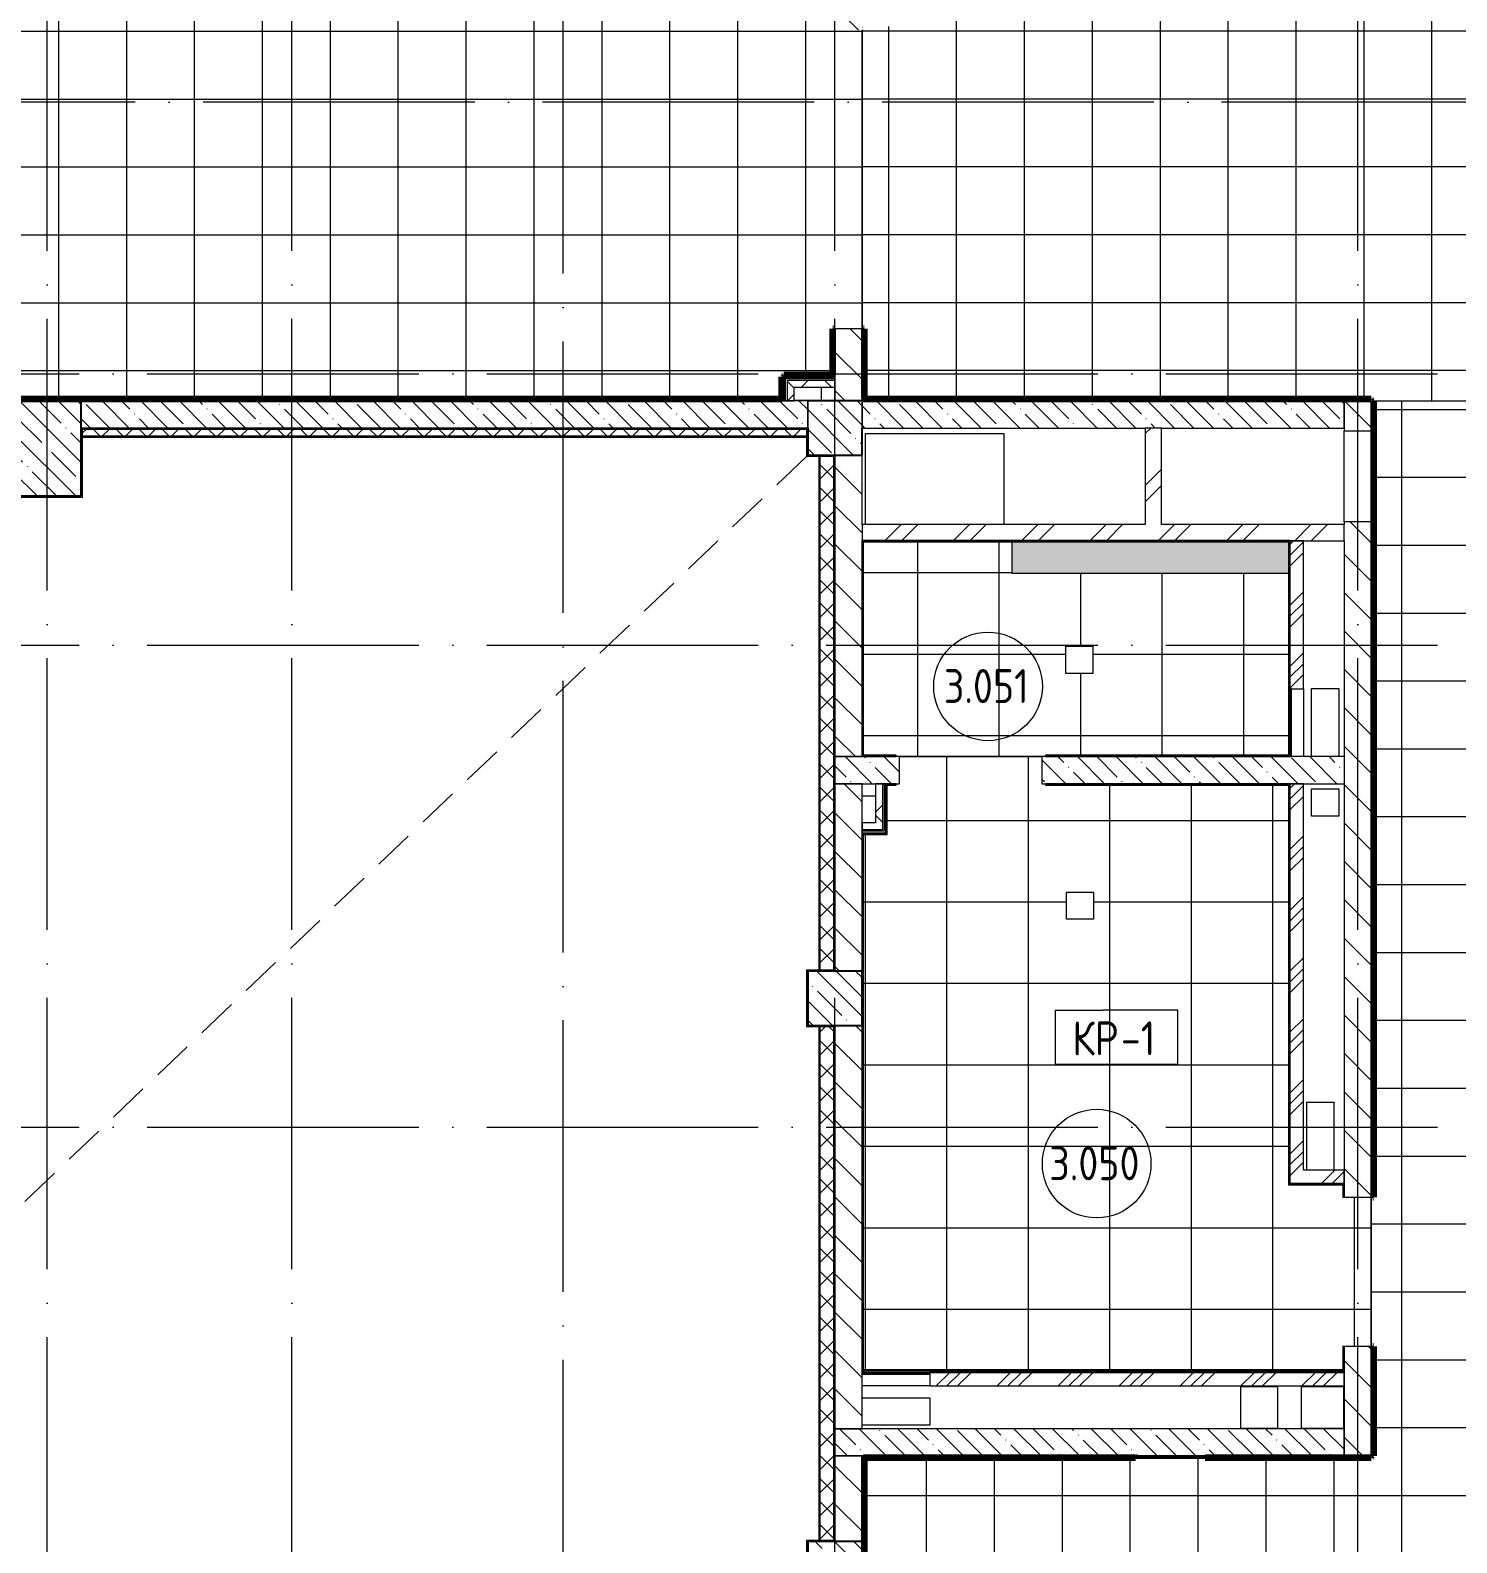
# Model space of a CAD drawing. Header units: millimetres. Extents: x 97 to 215964, y -4577 to 60645.
# Drawn here: x 189373 to 199877, y 36915 to 48055 of the extents above; entities that cross this region are included whole.
import ezdxf

# ---------------------------------------------------------------- set-up
doc = ezdxf.new("R2010")
doc.units = ezdxf.units.MM
doc.linetypes.add('ADSK_Линия сетки', pattern=[2500, 2000, -250, 0, -250])
doc.linetypes.add('ADSK_Снесено', pattern=[450, 300, -150])
for name, color, linetype, lineweight in [('A-AREA-____-IDEN', 2, 'Continuous', 20), ('A-DETL-DEMO-OTLN', 6, 'ADSK_Снесено', 9), ('A-FLOR-____-IDEN', 11, 'Continuous', 20), ('A-FLOR-____-OTLN', 192, 'Continuous', 9), ('A-FLOR-____-PATT', 8, 'Continuous', 9), ('A-GENM-____-MCUT', 13, 'Continuous', 9), ('A-GENM-____-OTLN', 13, 'Continuous', 9), ('A-WALL-____-MCUT', 113, 'Continuous', 9), ('A-WALL-____-PATT', 111, 'Continuous', 9), ('A-WALL-FNSH-MCUT', 113, 'Continuous', 9), ('I-WALL-____-OTLN', 2, 'Continuous', 9), ('S-COLS-____-MCUT', 52, 'Continuous', 9), ('S-COLS-____-OTLN', 52, 'Continuous', 9), ('S-GRID-____-OTLN', 1, 'Continuous', 9)]:
    doc.layers.add(name, color=color, linetype=linetype, lineweight=lineweight)
doc.styles.add('GOST Common', font='GOST_Common.ttf', dxfattribs={"width": 0.9, "height": 250})
pattern_1 = [(135, (0, 0), (-141.42136, -141.42136), [])]
pattern_2 = [(45, (0, 0), (-224.5064, 224.5064), []), (45, (79.38, 0), (0, 449.0128), []), (45, (-79.38, 0), (0, 449.0128), [])]
pattern_3 = [(45, (0, 0), (-251.4472, 251.4472), []), (45, (0, 381), (-251.4472, 251.4472), [])]
pattern_4 = [(135, (0, 0), (-142.5612, -142.5612), []), (135, (142.56, 0), (-142.5612, -142.5612), [252.016, -50.403, 3.353, -47.05])]
pattern_5 = [(45, (0, 0), (-141.42136, 141.42136), []), (135, (0, 0), (-141.42136, -141.42136), [])]
pattern_6 = [(135, (58797.89, 0), (-84.85281, -84.85281), []), (225, (58797.89, 0), (84.85281, -84.85281), [])]

# ---------------------------------------------------------------- blocks, each defined once
blk = doc.blocks.new('BSC_Колонна _Прямоугольная - 500x700-V102-О_АИ_ПП_8_400_Целиком')
at = {"layer": 'S-COLS-____-OTLN', "lineweight": 5}
h = blk.add_hatch(dxfattribs=at)
h.set_pattern_fill('FP_113', color=256, style=0, pattern_type=2)
h.set_pattern_definition([(135, (-130699.98, -44975), (-142.56192, -142.56192), []), (135, (-130557.42, -44975), (-142.56192, -142.56192), [252.016, -50.403, 3.353, -47.05])])
h.paths.add_polyline_path([(-250, -350), (250, -350), (250, 350), (-250, 350), (-250, 93)])
at = {"layer": 'S-COLS-____-MCUT', "color": 130, "lineweight": 25}
for p, q in [((250, 350), (-250, 350)), ((-250, 350), (-250, -350)), ((250, -350), (250, 350)), ((-250, -350), (250, -350))]:
    blk.add_line(p, q, dxfattribs=at)
blk = doc.blocks.new('BSC_Колонна _Прямоугольная - 400x400-V104-О_АИ_ПП_8_400_Целиком')
at = {"layer": 'S-COLS-____-OTLN', "lineweight": 5}
h = blk.add_hatch(dxfattribs=at)
h.set_pattern_fill('FP_115', color=256, style=0, pattern_type=2)
h.set_pattern_definition([(135, (-136499.98, -40925), (-142.56192, -142.56192), []), (135, (-136357.42, -40925), (-142.56192, -142.56192), [252.016, -50.403, 3.353, -47.05])])
h.paths.add_polyline_path([(-200, -200), (200, -200), (200, 200), (-200, 200)])
at = {"layer": 'S-COLS-____-MCUT', "color": 130, "lineweight": 25}
for p, q in [((200, 200), (-200, 200)), ((-200, 200), (-200, -200)), ((200, -200), (200, 200)), ((-200, -200), (200, -200))]:
    blk.add_line(p, q, dxfattribs=at)
blk = doc.blocks.new('BSC_Колонна _Прямоугольная - 400x400-V105-О_АИ_ПП_8_400_Целиком')
at = {"layer": 'S-COLS-____-OTLN', "lineweight": 5}
h = blk.add_hatch(dxfattribs=at)
h.set_pattern_fill('FP_116', color=256, style=0, pattern_type=2)
h.set_pattern_definition([(135, (-136499.98, -36725), (-142.5612, -142.5612), []), (135, (-136357.42, -36725), (-142.5612, -142.5612), [252.016, -50.403, 3.353, -47.05])])
h.paths.add_polyline_path([(-200, -200), (200, -200), (200, 200), (-200, 200)])
at = {"layer": 'S-COLS-____-MCUT', "color": 130, "lineweight": 25}
for p, q in [((200, 200), (-200, 200)), ((-200, 200), (-200, -200)), ((200, -200), (200, 200)), ((-200, -200), (200, -200))]:
    blk.add_line(p, q, dxfattribs=at)
blk = doc.blocks.new('ASML_АР_Отделка Люка - ВО Отделка люков_Грунтовка 0_Шпатлевка 0_Окраска 0_0-42722003-О_АИ_ПП_8_400_Целиком')
at = {"layer": 'A-GENM-____-MCUT', "color": 130, "lineweight": 25}
for p, q in [((250, 3), (-250, 3)), ((-250, 3), (-250, 0)), ((250, 0), (250, 3)), ((-250, 0), (250, 0))]:
    blk.add_line(p, q, dxfattribs=at)
blk = doc.blocks.new('0083_СОШ675_АР_R22_rvt-1-О_АИ_ПП_8_400_Целиком')
at = {"layer": 'A-FLOR-____-PATT', "lineweight": 5}
blk.add_hatch(color=221, dxfattribs=at).paths.add_polyline_path([(139840, 44055), (139840, 44288), (137805, 44288), (137805, 44055), (139607, 44055)])
at = {"layer": 'A-WALL-____-PATT', "lineweight": 5}
h = blk.add_hatch(dxfattribs=at)
h.set_pattern_fill('FP_10', color=10, style=0, pattern_type=2)
h.set_pattern_definition(pattern_1)
h.paths.add_polyline_path([(136574, 45325), (136700, 45325), (136700, 45855), (136500, 45855), (136500, 45325)])
h.paths.add_polyline_path([(136500, 48055), (136700, 48055), (136700, 49895), (136500, 49895), (136500, 48976)])
h = blk.add_hatch(dxfattribs=at)
h.set_pattern_fill('FP_17', color=252, style=0, pattern_type=2)
h.set_pattern_definition(pattern_5)
h.paths.add_polyline_path([(136200, 45325), (136200, 45477), (136150, 45477), (136150, 45325)])
h = blk.add_hatch(dxfattribs=at)
h.set_pattern_fill('FP_17', color=252, style=0, pattern_type=2)
h.set_pattern_definition(pattern_5)
h.paths.add_polyline_path([(136500, 45427), (136500, 45477), (136200, 45477), (136200, 45427), (136259, 45427)])
h = blk.add_hatch(dxfattribs=at)
h.set_pattern_fill('FP_8', color=10, style=0, pattern_type=2)
h.set_pattern_definition(pattern_4)
h.paths.add_polyline_path([(140250, 45125), (140250, 45325), (136700, 45325), (136700, 45125), (138905, 45125)])
h.paths.add_polyline_path([(136300, 45125), (136300, 45325), (130950, 45325), (130950, 45125), (136259, 45125)])
h.paths.add_polyline_path([(130450, 45125), (130450, 45325), (124960, 45325), (124960, 45125), (130285, 45125)])
h = blk.add_hatch(dxfattribs=at)
h.set_pattern_fill('FP_10', color=10, style=0, pattern_type=2)
h.set_pattern_definition(pattern_1)
h.paths.add_polyline_path([(140250, 37555), (140450, 37555), (140450, 38360), (140250, 38360)])
h.paths.add_polyline_path([(140347, 39460), (140450, 39460), (140450, 44435), (140250, 44435), (140250, 39460)])
h.paths.add_polyline_path([(140347, 45105), (140450, 45105), (140450, 45325), (140250, 45325), (140250, 45105)])
h = blk.add_hatch(dxfattribs=at)
h.set_pattern_fill('FP_7', color=10, style=0, pattern_type=2)
h.set_pattern_definition(pattern_3)
h.paths.add_polyline_path([(138905, 44415), (138905, 45125), (138785, 45125), (138785, 44415)])
h = blk.add_hatch(dxfattribs=at)
h.set_pattern_fill('FP_10', color=10, style=0, pattern_type=2)
h.set_pattern_definition(pattern_1)
h.paths.add_polyline_path([(136500, 42705), (136700, 42705), (136700, 44925), (136500, 44925), (136500, 43114)])
h = blk.add_hatch(dxfattribs=at)
h.set_pattern_fill('FP_7', color=10, style=0, pattern_type=2)
h.set_pattern_definition(pattern_3)
h.paths.add_polyline_path([(140250, 44295), (140250, 44415), (136700, 44415), (136700, 44295), (139089, 44295)])
h = blk.add_hatch(dxfattribs=at)
h.set_pattern_fill('FP_11', color=10, style=0, pattern_type=2)
h.set_pattern_definition(pattern_2)
h.paths.add_polyline_path([(139860, 43205), (139950, 43205), (139950, 44295), (139850, 44295), (139850, 43205), (139857, 43205)])
h = blk.add_hatch(dxfattribs=at)
h.set_pattern_fill('FP_8', color=10, style=0, pattern_type=2)
h.set_pattern_definition(pattern_4)
h.paths.add_polyline_path([(140252, 42505), (140252, 42705), (138025, 42705), (138025, 42505), (139860, 42505)])
h.paths.add_polyline_path([(136888, 42505), (136975, 42505), (136975, 42705), (136500, 42705), (136500, 42505), (136574, 42505)])
h = blk.add_hatch(dxfattribs=at)
h.set_pattern_fill('FP_10', color=10, style=0, pattern_type=2)
h.set_pattern_definition(pattern_1)
h.paths.add_polyline_path([(136700, 37755), (136700, 40725), (136500, 40725), (136500, 37755)])
h.paths.add_polyline_path([(136700, 41125), (136700, 42505), (136500, 42505), (136500, 41125), (136700, 41125)])
h = blk.add_hatch(dxfattribs=at)
h.set_pattern_fill('FP_17', color=252, style=0, pattern_type=2)
h.set_pattern_definition(pattern_5)
h.paths.add_polyline_path([(136850, 42167), (136850, 42505), (136800, 42505), (136800, 42167)])
h = blk.add_hatch(dxfattribs=at)
h.set_pattern_fill('FP_11', color=10, style=0, pattern_type=2)
h.set_pattern_definition(pattern_2)
h.paths.add_polyline_path([(139950, 39660), (139950, 42505), (139850, 42505), (139850, 39660)])
h = blk.add_hatch(dxfattribs=at)
h.set_pattern_fill('FP_11', color=10, style=0, pattern_type=2)
h.set_pattern_definition(pattern_2)
h.paths.add_polyline_path([(140250, 39560), (140250, 39660), (139850, 39660), (139850, 39565), (139855, 39565), (139855, 39560)])
h = blk.add_hatch(dxfattribs=at)
h.set_pattern_fill('FP_11', color=10, style=0, pattern_type=2)
h.set_pattern_definition(pattern_2)
h.paths.add_polyline_path([(137200, 38070), (140250, 38070), (140250, 38170), (137200, 38170), (137200, 38160)])
h = blk.add_hatch(dxfattribs=at)
h.set_pattern_fill('FP_8', color=10, style=0, pattern_type=2)
h.set_pattern_definition(pattern_4)
h.paths.add_polyline_path([(140250, 37555), (140250, 37755), (136500, 37755), (136500, 37555), (137831, 37555)])
h = blk.add_hatch(dxfattribs=at)
h.set_pattern_fill('FP_10', color=10, style=0, pattern_type=2)
h.set_pattern_definition(pattern_1)
h.paths.add_polyline_path([(136700, 33525), (136700, 33525), (136700, 36525), (136500, 36525), (136500, 33525)])
h.paths.add_polyline_path([(136700, 36925), (136700, 36925), (136700, 37555), (136500, 37555), (136500, 36925)])
at = {"layer": 'S-COLS-____-OTLN', "lineweight": 5}
h = blk.add_hatch(dxfattribs=at)
h.set_pattern_fill('FP_8', color=256, style=0, pattern_type=2)
h.set_pattern_definition(pattern_4)
h.paths.add_polyline_path([(136300, 44925), (136700, 44925), (136700, 45325), (136300, 45325), (136300, 45068)])
at = {"layer": 'A-FLOR-____-OTLN', "color": 90}
for p, q in [((136400, 45427), (136400, 45327)), ((136400, 45327), (136200, 45327)), ((136725, 44415), (136725, 45085)), ((136725, 45085), (137745, 45085)), ((137745, 45085), (137745, 44415)), ((137805, 44055), (137805, 44288)), ((139840, 44055), (137805, 44055)), ((140010, 42707), (140010, 43207)), ((140010, 43207), (140210, 43207)), ((140210, 43207), (140210, 42707)), ((140210, 42707), (140010, 42707)), ((140010, 42267), (140010, 42467)), ((140010, 42467), (140210, 42467)), ((140210, 42467), (140210, 42267)), ((136700, 42417), (136800, 42417)), ((140210, 42267), (140010, 42267)), ((139975, 39660), (139975, 40160)), ((139975, 40160), (140175, 40160)), ((140175, 40160), (140175, 39660)), ((139490, 38067), (139760, 38067)), ((139490, 37757), (139490, 38067)), ((139760, 38067), (139760, 37757)), ((139935, 37757), (139935, 38067)), ((139935, 38067), (140245, 38067)), ((140245, 38067), (140245, 37757)), ((136700, 37982), (137200, 37982)), ((137200, 37982), (137200, 37782)), ((137200, 37782), (136700, 37782)), ((139760, 37757), (139490, 37757)), ((140245, 37757), (139935, 37757))]:
    blk.add_line(p, q, dxfattribs=at)
at = {"layer": 'A-WALL-____-MCUT', "color": 50, "lineweight": 13}
for p, q in [((136500, 45855), (136500, 45325)), ((136700, 45855), (136500, 45855)), ((136700, 45325), (136700, 45855)), ((136150, 45325), (136150, 45477)), ((136150, 45477), (136200, 45477)), ((136200, 45477), (136500, 45477)), ((136500, 45427), (136500, 45477)), ((136200, 45325), (136200, 45427)), ((136200, 45427), (136500, 45427)), ((136300, 45325), (130950, 45325)), ((136150, 45325), (136200, 45325)), ((136500, 45325), (136700, 45325)), ((140250, 45325), (136700, 45325)), ((140250, 45325), (140250, 45105)), ((140450, 45325), (140250, 45325)), ((140250, 45125), (140250, 45325)), ((140450, 45105), (140450, 45325)), ((130950, 45125), (136300, 45125)), ((136700, 45125), (138785, 45125)), ((138785, 45125), (138785, 44415)), ((138905, 45125), (140250, 45125)), ((138905, 44415), (138905, 45125)), ((140250, 45105), (140450, 45105)), ((136500, 44925), (136500, 42705)), ((136700, 44925), (136500, 44925)), ((136700, 44415), (136700, 44925)), ((138785, 44415), (136700, 44415)), ((140250, 44415), (138905, 44415)), ((140250, 44435), (140250, 44415)), ((140450, 44435), (140250, 44435)), ((140450, 39460), (140450, 44435)), ((136700, 42705), (136700, 44295)), ((136700, 44295), (140250, 44295)), ((139950, 44295), (139850, 44295)), ((139850, 44295), (139850, 43205)), ((139950, 43205), (139950, 44295)), ((140250, 44295), (140250, 39460)), ((139850, 43205), (139857, 43205)), ((139860, 43205), (139950, 43205)), ((136500, 42705), (136700, 42705)), ((136975, 42705), (136500, 42705)), ((136500, 42705), (136500, 42505)), ((136975, 42505), (136975, 42705)), ((139857, 42705), (138025, 42705)), ((138025, 42705), (138025, 42505)), ((140252, 42705), (139860, 42705)), ((140252, 42505), (140252, 42705)), ((136500, 42505), (136500, 41125)), ((136700, 42505), (136500, 42505)), ((136500, 42505), (136975, 42505)), ((136700, 41125), (136700, 42505)), ((136850, 42505), (136800, 42505)), ((136800, 42505), (136800, 42217)), ((136850, 42505), (136850, 42167)), ((138025, 42505), (140252, 42505)), ((139950, 42505), (139850, 42505)), ((139850, 42505), (139850, 39660)), ((139950, 39660), (139950, 42505)), ((136800, 42217), (136700, 42217)), ((136700, 42217), (136700, 42167)), ((136800, 42167), (136700, 42167)), ((136850, 42167), (136800, 42167)), ((136500, 40725), (136500, 37755)), ((136700, 38163), (136700, 40725)), ((139850, 39660), (139850, 39565)), ((140250, 39660), (139950, 39660)), ((140250, 39560), (140250, 39660)), ((139855, 39560), (140250, 39560)), ((140250, 39460), (140450, 39460)), ((140250, 38360), (140250, 37555)), ((140450, 38360), (140250, 38360)), ((140450, 37555), (140450, 38360)), ((136700, 37755), (136700, 38160)), ((140250, 38170), (137200, 38170)), ((137200, 38170), (137200, 38163)), ((137200, 38160), (137200, 38070)), ((140250, 38070), (140250, 38170)), ((137200, 38070), (140250, 38070)), ((136500, 37755), (136700, 37755)), ((140250, 37755), (136500, 37755)), ((136500, 37755), (136500, 37555)), ((140250, 37555), (140250, 37755)), ((136500, 37555), (136500, 36925)), ((136700, 37555), (136500, 37555)), ((136500, 37555), (140250, 37555)), ((136700, 36925), (136700, 37555)), ((140250, 37555), (140450, 37555))]:
    blk.add_line(p, q, dxfattribs=at)
at = {"layer": 'A-WALL-____-MCUT', "color": 10, "lineweight": 5}
for p, q in [((136137, 45325), (136137, 45490)), ((136137, 45490), (136150, 45490)), ((136150, 45490), (136200, 45490)), ((136200, 45490), (136500, 45490)), ((136300, 45125), (136300, 45325)), ((136700, 45325), (136700, 45125)), ((138905, 45125), (138785, 45125)), ((136700, 44415), (136700, 44295)), ((140250, 44295), (140250, 44415)), ((136862, 42505), (136862, 42155)), ((136800, 42155), (136700, 42155)), ((136850, 42155), (136800, 42155)), ((136862, 42155), (136850, 42155))]:
    blk.add_line(p, q, dxfattribs=at)
at = {"layer": 'A-WALL-FNSH-MCUT', "color": 90}
for p, q in [((136125, 45502), (136125, 45325)), ((136137, 45502), (136125, 45502)), ((136150, 45502), (136137, 45502)), ((136200, 45502), (136150, 45502)), ((136500, 45502), (136200, 45502)), ((136500, 45490), (136500, 45502)), ((136500, 45477), (136500, 45490)), ((136125, 45325), (136137, 45325)), ((136137, 45325), (136150, 45325)), ((136862, 42505), (136850, 42505)), ((136875, 42505), (136862, 42505)), ((136875, 42148), (136875, 42505)), ((136700, 42167), (136700, 42155)), ((136700, 42155), (136700, 42142)), ((136700, 42142), (136800, 42142)), ((136800, 42142), (136850, 42142)), ((136850, 42142), (136862, 42142)), ((136862, 42142), (136870, 42142))]:
    blk.add_line(p, q, dxfattribs=at)
at = {"layer": 'I-WALL-____-OTLN', "color": 90}
for p, q in [((140250, 44435), (140250, 45105)), ((140450, 45105), (140450, 44435)), ((139950, 43205), (139950, 42705)), ((137200, 38070), (136700, 38070))]:
    blk.add_line(p, q, dxfattribs=at)
at = {"layer": 'S-COLS-____-MCUT', "color": 130, "lineweight": 25}
for p, q in [((136700, 45325), (136300, 45325)), ((136300, 45125), (136300, 44925)), ((136700, 44925), (136700, 45125)), ((136300, 44925), (136700, 44925))]:
    blk.add_line(p, q, dxfattribs=at)
at = {"layer": 'S-COLS-____-OTLN', "color": 90}
for p, q in [((136300, 45325), (136300, 45125)), ((136700, 45125), (136700, 45325))]:
    blk.add_line(p, q, dxfattribs=at)
at = {"layer": 'A-GENM-____-OTLN', "color": 90, "lineweight": 9, "rotation": 90}
blk.add_blockref('ASML_АР_Отделка Люка - ВО Отделка люков_Грунтовка 0_Шпатлевка 0_Окраска 0_0-42722003-О_АИ_ПП_8_400_Целиком', (139860, 42955), dxfattribs=at)
at = {"layer": 'A-GENM-____-OTLN', "color": 90, "lineweight": 9}
blk.add_blockref('ASML_АР_Отделка Люка - ВО Отделка люков_Грунтовка 0_Шпатлевка 0_Окраска 0_0-42722003-О_АИ_ПП_8_400_Целиком', (136950, 38160), dxfattribs=at)
at = {"layer": 'S-COLS-____-OTLN', "color": 90, "lineweight": 9}
for name, p in [('BSC_Колонна _Прямоугольная - 500x700-V102-О_АИ_ПП_8_400_Целиком', (130700, 44975)), ('BSC_Колонна _Прямоугольная - 400x400-V104-О_АИ_ПП_8_400_Целиком', (136500, 40925)), ('BSC_Колонна _Прямоугольная - 400x400-V105-О_АИ_ПП_8_400_Целиком', (136500, 36725))]:
    blk.add_blockref(name, p, dxfattribs=at)
blk = doc.blocks.new('BSC_Колонна _Прямоугольная - ПР-1_Профиль торцевой для плитки-3497357-О_АИ_ПП_8_400_Целиком')
at = {"layer": 'S-COLS-____-MCUT'}
for p, q in [((5, 5), (-5, 5)), ((-5, 5), (-5, -5)), ((5, -5), (5, 5)), ((-5, -5), (5, -5))]:
    blk.add_line(p, q, dxfattribs=at)
blk = doc.blocks.new('BSC_Колонна _Прямоугольная - ПР-1_Профиль торцевой для плитки-V147-О_АИ_ПП_8_400_Целиком')
at = {"layer": 'S-COLS-____-MCUT'}
for p, q in [((5, 5), (-5, 5)), ((-5, 5), (-5, 0)), ((5, -5), (5, 5)), ((0, -5), (5, -5))]:
    blk.add_line(p, q, dxfattribs=at)
blk = doc.blocks.new('BSC_Колонна _Прямоугольная - ПР-1_Профиль торцевой для плитки-V151-О_АИ_ПП_8_400_Целиком')
at = {"layer": 'S-COLS-____-MCUT'}
for p, q in [((5, 5), (-5, 5)), ((-5, 5), (-5, -5)), ((5, 0), (5, 5)), ((-5, -5), (0, -5))]:
    blk.add_line(p, q, dxfattribs=at)
blk = doc.blocks.new('ADSK_Марка_Перекрытие - Типоразмер_ADSK_Марка-158127-О_АИ_ПП_8_400_Целиком')
at = {"layer": 'A-FLOR-____-IDEN'}
for p, q in [((-4.5, 4), (-1, 4)), ((-4.5, 0), (-4.5, 4)), ((4.5, 4), (-1, 4)), ((4.5, 0), (4.5, 4)), ((4.5, 0), (-4.5, 0)), ((-4.5, 0), (4, 0))]:
    blk.add_line(p, q, dxfattribs=at)
blk = doc.blocks.new('ADSK_Марка_Помещение_ОдноЗначение - Номер-159740-О_АИ_ПП_8_400_Целиком')
at = {"layer": 'A-AREA-____-IDEN'}
blk.add_circle((0, 0), 4, dxfattribs=at)

msp = doc.modelspace()

# ---------------------------------------------------------------- hatches: boundary and pattern name
at = {"layer": 'A-FLOR-____-PATT'}
h = msp.add_hatch(dxfattribs=at)
h.set_pattern_fill('FP_202', color=256, style=0, pattern_type=2)
h.set_pattern_definition([(0, (199694, 52050), (0, 500), []), (90, (199694, 52050), (-500, 3e-14), [])])
h.paths.add_polyline_path([(203847.865903, 45324.968424), (203847.887824, 45325.081954), (203847.865903, 46824.999), (203832.865903, 46824.999), (203832.865903, 49925.060253), (203847.865903, 49925.060253), (203847.865903, 52425.060253), (203832.865903, 52425.060253), (203832.865903, 58560.000586), (203460.330306, 58560.000586), (203460.330306, 58565.000586), (203450.330306, 58565.000586), (203450.330306, 58575.000586), (203445.330306, 58575.918638), (203445.330306, 58760.000586), (199667.659852, 58760.000586), (199667.659852, 58575.000586), (199662.659852, 58575.000586), (199662.432467, 58565.000586), (199652.659852, 58565.000586), (199651.935994, 58560.000586), (199262.887824, 58560.000586), (199262.887824, 51885.000586), (199046.843981, 51885.000586), (199047.887824, 50245.000586), (199262.887824, 50245.000586), (199262.887824, 48485.500586), (199257.887824, 48484.769667), (199257.887238, 48475.501172), (199247.887824, 48475.501172), (199247.887824, 48470.501172), (197777.887824, 48470.501172), (197777.887824, 48485.500586), (197107.887824, 48485.500586), (197107.887824, 48470.501172), (196597.887824, 48470.501172), (196597.887824, 48485.500586), (195927.887824, 48485.500586), (195927.887824, 48470.501172), (195707.865903, 48470.501172), (195707.865903, 48092.5), (195702.865903, 48092.5), (195702.865903, 48082.5), (195692.865903, 48082.5), (195691.787201, 48077.5), (195512.887824, 48077.5), (195512.887824, 48054.999414), (195497.865903, 48054.939128), (195497.887824, 45854.999414), (195512.887824, 45854.999414), (195512.887824, 45344.96901), (195497.887824, 45344.96901), (195498.922724, 45339.96901), (199247.887824, 45339.96901), (199247.887824, 45334.96901), (199257.887824, 45334.96901), (199257.887824, 45324.96901), (203832.865903, 45324.96901), (203832.865903, 45574.999), (203847.865903, 45574.999), (203847.865903, 45325.097016)])
h.paths.add_polyline_path([(195497.887824, 48087.5), (195507.887824, 48087.5), (195507.887824, 48092.5), (195497.887824, 48092.5)])
h.paths.add_polyline_path([(195692.865903, 48475.501172), (195697.865903, 48475.501172), (195697.735362, 48485.500586), (195692.865903, 48485.500586)])
h.paths.add_polyline_path([(203847.865903, 53825), (203847.887824, 53825), (203847.865903, 58575), (203837.865903, 58575), (203837.865903, 58573.500586), (203847.865903, 58573.500586), (203847.865903, 54199.905224)])
h = msp.add_hatch(dxfattribs=at)
h.set_pattern_fill('FP_186', color=256, style=0, pattern_type=2)
h.set_pattern_definition([(0, (181582.87, 40547.53), (0, 500), []), (90, (181582.87, 40547.53), (-500, 3e-14), [])])
h.paths.add_polyline_path([(171897.88841, 35975), (171897.88841, 35990), (172597.865903, 35990), (172597.865903, 39759.999414), (172197.887824, 39759.999414), (172197.887824, 39764.999414), (172187.887824, 39764.999414), (172187.887824, 39774.999414), (172182.887824, 39774.999414), (172182.887824, 40175), (172187.887824, 40175), (172187.887824, 40185), (172197.887824, 40185), (172197.887824, 40190), (172597.865903, 40190), (172597.865903, 45309.999414), (172197.887824, 45309.999414), (172197.865903, 45314.999414), (172187.887824, 45314.999414), (172187.887824, 45324.999414), (172182.887824, 45325), (172182.887824, 45725), (172187.887824, 45725), (172187.887824, 45735), (172197.887824, 45735), (172197.887824, 45740), (172597.865903, 45740), (172597.865903, 49035.000586), (169597.933672, 49035.000586), (169597.933672, 49050.000586), (168497.933672, 49050.000586), (168497.933672, 49035.000586), (167912.887824, 49035.000586), (167912.887824, 39765), (167907.887824, 39765), (167907.879725, 39760), (167882.888672, 39760), (167882.888672, 39615), (167667.866751, 39614.982463), (167667.888672, 36915), (167882.888672, 36914.011716), (167882.888672, 36830), (169387.88841, 36830), (169387.88841, 36825), (169397.88841, 36825), (169397.88841, 36815), (169402.88841, 36814.900662), (169402.88841, 35990), (169797.88841, 35990), (169797.88841, 35975), (171474.043715, 35975)])
h.paths.add_polyline_path([(176397.887824, 35975), (176397.887824, 35990), (177182.887824, 35990), (177182.887824, 36424.940333), (177187.887824, 36424.940333), (177187.887824, 36434.940333), (177197.887824, 36434.940333), (177197.887824, 36439.940333), (177482.865903, 36439.940333), (177482.865903, 45324.968528), (177487.865903, 45325.867366), (177487.865903, 45334.968424), (177497.865903, 45334.968424), (177497.865903, 45339.968424), (194907.865903, 45340.359921), (194907.865903, 45502.5), (194912.865903, 45502.5), (194912.865903, 45512.5), (194922.865903, 45512.5), (194922.865903, 45517.5), (195282.887824, 45517.5), (195282.887824, 45854.999414), (195497.865903, 45854.999414), (195497.865903, 48054.999414), (195282.887824, 48054.999414), (195282.887824, 48602.500586), (195277.887824, 48602.500586), (195277.887824, 49030.000586), (194827.887824, 49030.000586), (194827.887824, 49035.000586), (194797.865903, 49035.000586), (194797.865903, 49050.000586), (193747.865903, 49050.000586), (193747.865903, 49035.000586), (192992.888824, 49035.000586), (192992.888824, 49050.000586), (191892.888824, 49050.000586), (191892.888824, 49035.000586), (191297.888824, 49035.000586), (191297.888824, 49040.000586), (191287.888824, 49040.000586), (191287.888824, 49050.000586), (191282.888824, 49050.000586), (191282.888824, 52435.002606), (190157.887824, 52435.002606), (190157.887824, 52450.002606), (189057.887824, 52450.002606), (189057.887824, 52435.002606), (188182.867075, 52435.002606), (188182.867075, 49050.000586), (188177.867075, 49050.000586), (188177.867075, 49040.000586), (188167.867075, 49040.000586), (188167.800648, 49035.000586), (185297.88761, 49035.000586), (185297.88761, 49050.000586), (184197.88761, 49050.000586), (184197.88761, 49035.000586), (172647.843981, 49035.000586), (172647.865903, 45740), (173047.865903, 45740), (173047.865903, 45735), (173057.865903, 45735), (173057.865903, 45725), (173062.865903, 45725), (173062.865903, 45324.999414), (173057.865903, 45324.999414), (173057.865903, 45314.999414), (173047.865903, 45314.999414), (173047.843981, 45309.999414), (172647.843981, 45309.999414), (172647.865903, 40190), (173047.865903, 40190), (173047.865903, 40185), (173057.865903, 40185), (173057.865903, 40175), (173062.865903, 40175), (173062.865903, 39774.999414), (173057.865903, 39774.999414), (173057.865903, 39764.999414), (173047.865903, 39764.999414), (173047.865903, 39759.999414), (172647.843981, 39759.999414), (172647.865903, 35990), (175297.887824, 35990), (175297.887824, 35975)])
h = msp.add_hatch(dxfattribs=at)
h.set_pattern_fill('FP_206', color=256, style=0, pattern_type=2)
h.set_pattern_definition([(270, (201472.87, 27262.5), (500, 3e-14), []), (0, (201472.87, 27262.5), (0, 500), [])])
h.paths.add_polyline_path([(203832.865903, 12800.000586), (203832.865903, 18345), (203847.865903, 18345), (203847.865903, 20845), (203832.865903, 20845), (203832.865903, 27299.999414), (203847.865903, 27299.999414), (203847.700658, 29799.999414), (203832.865903, 29799.999414), (203832.865903, 36649.999414), (203847.865903, 36649.999414), (203847.865903, 39149.999414), (203832.865903, 39149.999414), (203832.865903, 42694.998706), (203847.865903, 42694.998706), (203847.865903, 43944.998706), (203832.865903, 43944.998706), (203832.865903, 45324.968424), (199262.887824, 45324.968424), (199262.887824, 39459.99902), (199247.865903, 39459.99902), (199247.887824, 38359.99902), (199262.887824, 38359.99902), (199262.887824, 37555.15091), (199257.887824, 37555.15091), (199257.887824, 37545.151496), (199247.887824, 37545.151496), (199247.865903, 37540.151496), (198019.022324, 37540.151496), (198019.022324, 37535.151496), (197516.753324, 37535.151496), (197516.753324, 37540.151496), (195512.887824, 37540.151496), (195512.887824, 33539.968424), (199247.887824, 33539.968424), (199247.887824, 33534.968424), (199257.887824, 33534.968424), (199257.887824, 33524.968424), (199262.887824, 33524.967838), (199262.887824, 32015.000398), (199047.865903, 32015.000398), (199047.887824, 30515.000398), (199262.887824, 30513.97172), (199262.887824, 28124.296143), (199257.887824, 28124.296143), (199257.887824, 28114.296143), (199247.887824, 28114.296143), (199247.865903, 28109.296143), (195687.865903, 28109.296143), (195687.865903, 27787.500586), (195682.865903, 27787.500586), (195682.865903, 27777.500586), (195672.865903, 27777.500586), (195672.399768, 27772.500586), (195562.888824, 27772.500586), (195562.888824, 27787.5), (195497.866903, 27787.5), (195497.887824, 25674.999986), (195512.888824, 25674.999986), (195512.888824, 25640.000161), (199257.887824, 25640.000161), (199257.887824, 25625.000161), (199262.887824, 25624.986828), (199262.887824, 24992.999575), (199247.865903, 24992.999575), (199247.887824, 23892.999575), (199262.887824, 23892.999575), (199262.887824, 23215.119334), (199247.865903, 23215.119334), (199247.865903, 23154.166194), (199047.865903, 23154.166194), (199047.865903, 22229.166194), (199247.865903, 22229.166194), (199247.887824, 22115.119334), (199262.887824, 22115.119334), (199262.887824, 21113.999393), (199247.865903, 21113.999393), (199247.887824, 20013.999393), (199262.887824, 20013.999393), (199262.887824, 18423.996862), (199247.865903, 18423.996862), (199247.887824, 17323.996862), (199262.887824, 17323.996862), (199262.887824, 13477.20297), (199267.887824, 13477.20297), (199267.887824, 12974.93397), (199262.887824, 12974.93397), (199262.887824, 12800.000586), (201660.280486, 12800.000586)])
h.paths.add_polyline_path([(195497.865903, 36525), (195497.887824, 36525), (195497.865903, 36925)])
h = msp.add_hatch(dxfattribs=at)
h.set_pattern_fill('FP_157', color=256, style=0, pattern_type=2)
h.set_pattern_definition([(90, (197107.9, 43460), (-600, 4e-14), []), (180, (197107.9, 43460), (-7e-14, -600), [])])
h.paths.add_polyline_path([(196629.241024, 42704.999414), (196847.887824, 42705.000586), (196847.887824, 42715.001172), (198637.887824, 42715.001172), (198637.887824, 44055), (196602.860962, 44055), (196602.860962, 44288), (195507.887824, 44288), (195507.887824, 42715.001172), (195747.887824, 42715.001172), (195747.887824, 42705.001172), (196000.361091, 42704.999414)])
h.paths.add_polyline_path([(197197.865902, 43318.402399), (196997.865902, 43318.402399), (196997.865902, 43518.402399), (197197.865902, 43518.402399)])
h = msp.add_hatch(dxfattribs=at)
h.set_pattern_fill('FP_155', color=256, style=0, pattern_type=2)
h.set_pattern_definition([(0, (197322.9, 39835), (0, 600), []), (90, (197322.9, 39835), (-600, 4e-14), [])])
h.paths.add_polyline_path([(195543.211238, 38189.948827), (199037.887824, 38189.948827), (199037.887824, 38359.99902), (199247.887824, 38359.99902), (199247.887824, 39459.99902), (199037.887824, 39459.99902), (199037.887824, 39549.999606), (198637.887824, 39549.999606), (198637.887824, 42495.001172), (196847.887824, 42495.001172), (196847.887824, 42505.000586), (196822.887824, 42505.000586), (196822.887824, 42705.000586), (195772.887824, 42705.000586), (195772.887824, 42505.000586), (195747.887824, 42505.000586), (195747.887824, 42495.001172), (195682.865903, 42495.001172), (195682.865903, 42132.500586), (195507.887824, 42132.500586), (195507.887824, 38189.948827)])
h.paths.add_polyline_path([(197202.865903, 41507.5), (197002.865903, 41507.5), (197002.865903, 41707.5), (197202.865903, 41707.5)])
at = {"layer": 'A-WALL-____-PATT'}
h = msp.add_hatch(color=7, dxfattribs=at)
h.paths.add_polyline_path([(195287.887824, 45502.5), (195297.887824, 45502.5), (195297.887824, 45854.999414), (195287.887824, 45854.999414), (195287.887824, 45512.5)])
h.paths.add_polyline_path([(195292.887824, 48054.999414), (195297.887824, 48054.999414), (195297.887824, 49040.000586), (195287.887824, 49040.000586), (195287.887824, 48607.500586), (195292.887824, 48607.500586), (195292.380205, 48597.500586), (195287.887824, 48597.500586), (195287.887824, 48054.999414)])
h = msp.add_hatch(color=7, dxfattribs=at)
h.paths.add_polyline_path([(195497.887824, 45344.96901), (195507.887824, 45344.96901), (195507.887824, 45854.999414), (195497.887824, 45854.999414)])
h.paths.add_polyline_path([(195497.887824, 48054.999414), (195507.887824, 48054.999414), (195507.887824, 48087.5), (195497.887824, 48087.5)])
for points in [[(195287.887824, 45502.5), (195287.887824, 45512.5), (194912.865903, 45512.5), (194912.865903, 45502.5), (195057.045739, 45502.5)], [(194922.865903, 45324.968424), (194922.865903, 45502.5), (194912.865903, 45502.5), (194912.865903, 45324.968424)], [(194912.865903, 45324.968424), (194912.865903, 45334.968424), (177487.865903, 45334.968424), (177487.865903, 45324.968424), (194742.601226, 45324.968424)], [(199247.887824, 45324.96901), (199257.887824, 45324.96901), (199257.887824, 45334.96901), (195497.887824, 45334.96901), (195497.887824, 45324.96901), (199144.760755, 45324.96901)], [(189747.865903, 44625.000586), (189757.865903, 44625.000586), (189757.865903, 45124.96901), (189747.865903, 45124.96901), (189747.865903, 45068.302741)], [(195097.842981, 44925.032748), (195097.842981, 45124.96901), (195087.842981, 45124.96901), (195087.842981, 44925.032748)], [(189757.865903, 45056.96901), (195087.842981, 45056.96901), (195087.842981, 45064.96901), (189757.865903, 45064.96901)], [(195179.887824, 44915.032748), (195238.887824, 44915.032748), (195238.887824, 44925.032748), (195087.842981, 44925.032748), (195087.842981, 44915.032748)], [(189747.865903, 44615.000586), (189757.865903, 44615.000586), (189757.865903, 44625.000586), (189237.865903, 44625), (189237.865903, 44615.000586), (189247.865903, 44615.000586)], [(198637.887824, 44288), (198637.887824, 44298), (195497.887824, 44298), (195497.887824, 44288), (197887.000889, 44288)], [(195507.887824, 42705.001172), (195507.887824, 44288), (195497.887824, 44288), (195497.887824, 42705.001172)], [(198637.887824, 42715.001172), (198647.887824, 42715.001172), (198647.887824, 44298), (198637.887824, 44298), (198637.887824, 43114.241048)], [(195682.865903, 42142.500586), (195682.865903, 42505.001172), (195672.865903, 42505.001172), (195673.007746, 42147.500586), (195677.865903, 42147.500586), (195677.865903, 42142.500586)], [(198647.887824, 39549.999606), (198647.887824, 39554.999606), (198642.887824, 39554.999606), (198642.887824, 39564.999606), (198647.887824, 39564.999606), (198647.887824, 42505.001172), (198637.887824, 42505.001172), (198637.887824, 39549.999606), (198642.887824, 39549.999606)], [(195507.887824, 38169.948827), (195507.887824, 42142.500586), (195497.887824, 42142.500586), (195497.887824, 38169.948827)], [(195682.865903, 42132.500586), (195682.865903, 42142.500586), (195677.865903, 42142.500586), (195677.865903, 42137.500586), (195667.865903, 42137.500586), (195667.865903, 42142.500586), (195507.887824, 42142.500586), (195507.887824, 42132.500586)], [(195238.887824, 41125.000586), (195238.887824, 41135.000586), (195087.865903, 41135.000586), (195087.865903, 41125.000586), (195097.865903, 41125.000586)], [(195097.865903, 40725.000586), (195097.865903, 41125), (195087.865903, 41125), (195087.865903, 40725.000586)], [(195179.888824, 40715.000586), (195238.888824, 40715.000586), (195238.885835, 40725), (195087.865903, 40725), (195087.865903, 40715.000586), (195097.865903, 40715.000586)], [(198652.887824, 39549.999606), (199037.887824, 39549.999606), (199037.887824, 39559.999606), (198652.887824, 39559.999606), (198652.887824, 39554.999606), (198647.887824, 39554.999606), (198647.887824, 39549.999606)], [(195507.887824, 38169.948827), (199047.887824, 38169.948827), (199047.887824, 38179.948827), (195507.887824, 38179.948827)], [(199144.760755, 37545.151496), (199257.887824, 37545.151496), (199257.887824, 37555.151496), (195497.887824, 37555.151496), (195497.887824, 37545.151496), (197511.753324, 37545.151496), (197511.753324, 37550.151496), (197521.753324, 37550.151496), (197521.753324, 37545.151496), (198014.022324, 37545.151496), (198014.022324, 37550.151496), (198024.022324, 37550.151496), (198024.022324, 37545.151496)], [(195507.887824, 33534.968424), (195507.887824, 37545.151496), (195497.887824, 37545.151496), (195497.887824, 33534.968424)], [(195097.865903, 36925.000586), (195238.888824, 36925.000586), (195238.888824, 36935.000586), (195087.865903, 36935.000586), (195087.865903, 36925.000586)], [(195097.865903, 36525.000586), (195097.865903, 36925), (195087.865903, 36925), (195087.865903, 36525.000586)]]:
    msp.add_hatch(color=7, dxfattribs=at).paths.add_polyline_path(points)
h = msp.add_hatch(color=7, dxfattribs=at)
h.paths.add_polyline_path([(199257.887824, 37555.151496), (199257.887824, 38359.99902), (199247.887824, 38359.99902), (199247.887824, 37555.151496)])
h.paths.add_polyline_path([(199257.887824, 39459.99902), (199257.887824, 44434.968424), (199247.887824, 44434.968424), (199247.887824, 39459.99902)])
h.paths.add_polyline_path([(199257.887824, 45104.968424), (199257.887824, 45324.96901), (199247.887824, 45324.96901), (199247.887824, 45104.968424)])
h = msp.add_hatch(dxfattribs=at)
h.set_pattern_fill('FP_9', style=0, pattern_type=2)
h.set_pattern_definition(pattern_6)
h.paths.add_polyline_path([(195087.842981, 45064.96901), (195087.842981, 45114.96901), (189757.865903, 45114.96901), (189757.865903, 45064.96901), (194113.721293, 45064.96901)])
at = {"layer": 'A-WALL-____-PATT', "lineweight": 5}
for points in [[(195187.887824, 41135.000586), (195187.887824, 44915.032748), (195179.887824, 44915.032748), (195179.887824, 41135.000586)], [(195187.888824, 36935.000586), (195187.888824, 40715.000586), (195179.888824, 40715.000586), (195179.888824, 36935.000586)]]:
    msp.add_hatch(color=7, dxfattribs=at).paths.add_polyline_path(points)
at = {"layer": 'A-WALL-____-PATT'}
h = msp.add_hatch(dxfattribs=at)
h.set_pattern_fill('FP_9', style=0, pattern_type=2)
h.set_pattern_definition(pattern_6)
h.paths.add_polyline_path([(195238.887824, 41135.000586), (195287.887824, 41135.000586), (195287.887824, 44915.032748), (195187.887824, 44915.032748), (195187.887824, 41135.000586)])
h = msp.add_hatch(color=7, dxfattribs=at)
h.paths.add_polyline_path([(198647.887824, 42705.001172), (198647.887824, 42715.001172), (196847.887824, 42715.001172), (196847.887824, 42705.001172), (197887.000889, 42705.001172)])
h.paths.add_polyline_path([(195507.887824, 42705.001172), (195747.887824, 42705.001172), (195747.887824, 42715.001172), (195507.887824, 42715.001172)])
h = msp.add_hatch(color=7, dxfattribs=at)
h.paths.add_polyline_path([(197887.000889, 42495.001172), (198637.887824, 42495.001172), (198637.887824, 42505.001172), (196847.887824, 42505.001172), (196847.887824, 42495.001172)])
h.paths.add_polyline_path([(195685.916577, 42495.001172), (195747.887824, 42495.001172), (195747.887824, 42505.001172), (195682.865903, 42505.001172), (195682.865903, 42495.001172)])
h = msp.add_hatch(dxfattribs=at)
h.set_pattern_fill('FP_9', style=0, pattern_type=2)
h.set_pattern_definition(pattern_6)
h.paths.add_polyline_path([(195287.888824, 36935.000586), (195287.888824, 40715.000586), (195187.888824, 40715.000586), (195187.888824, 36935.000586), (195238.888824, 36935.000586)])
h = msp.add_hatch(color=7, dxfattribs=at)
h.paths.add_polyline_path([(199047.887824, 38179.948827), (199047.887824, 38359.99902), (199037.887824, 38359.99902), (199037.887824, 38179.948827)])
h.paths.add_polyline_path([(199047.887824, 39459.99902), (199047.887824, 39559.999606), (199037.887824, 39559.999606), (199037.887824, 39459.99902)])

# ---------------------------------------------------------------- linework, layer by layer
at = {"layer": 'A-DETL-DEMO-OTLN'}
msp.add_line((195087.842981, 44915.032748), (178935.887824, 29514.716493), dxfattribs=at)
at = {"layer": 'A-FLOR-____-OTLN'}
for p, q in [((195497.865903, 45854.999414), (195497.865903, 48054.999414)), ((195497.865903, 48054.999414), (195497.865903, 45854.999414)), ((199262.887824, 45324.968424), (203832.865903, 45324.968424)), ((196997.865902, 43318.402399), (196997.865902, 43518.402399)), ((196997.865902, 43518.402399), (197197.865902, 43518.402399)), ((197197.865902, 43518.402399), (197197.865902, 43318.402399)), ((197197.865902, 43318.402399), (196997.865902, 43318.402399)), ((196822.887824, 42705.000586), (195772.887824, 42705.000586)), ((195772.887824, 42704.999414), (196822.887824, 42704.999414)), ((197002.865903, 41707.5), (197202.865903, 41707.5)), ((197002.865903, 41507.5), (197002.865903, 41707.5)), ((197202.865903, 41707.5), (197202.865903, 41507.5)), ((197202.865903, 41507.5), (197002.865903, 41507.5)), ((199247.865903, 39459.99902), (199247.865903, 38359.99902)), ((199247.887824, 38359.99902), (199247.887824, 39459.99902))]:
    msp.add_line(p, q, dxfattribs=at)
at = {"layer": 'A-WALL-____-MCUT', "color": 7}
for p, q in [((195287.887824, 45854.999414), (195287.887824, 45512.5)), ((195297.887824, 45854.999414), (195287.887824, 45854.999414)), ((195297.887824, 45502.5), (195297.887824, 45854.999414)), ((195497.887824, 45854.999414), (195497.887824, 45344.96901)), ((195507.887824, 45854.999414), (195497.887824, 45854.999414)), ((195507.887824, 45344.96901), (195507.887824, 45854.999414)), ((195287.887824, 45512.5), (194912.865903, 45512.5)), ((194912.865903, 45512.5), (194912.865903, 45334.968424)), ((194922.865903, 45502.5), (195297.887824, 45502.5)), ((194922.865903, 45324.968424), (194922.865903, 45502.5)), ((195497.887824, 45344.96901), (195507.887824, 45344.96901)), ((194912.865903, 45334.968424), (177487.865903, 45334.968424)), ((189747.865903, 45324.968424), (194922.865903, 45324.968424)), ((199257.887824, 45334.96901), (195497.887824, 45334.96901)), ((195497.887824, 45334.96901), (195497.887824, 45324.96901)), ((195497.887824, 45324.96901), (199247.887824, 45324.96901)), ((199247.887824, 45324.96901), (199247.887824, 45104.968424)), ((199257.887824, 45104.968424), (199257.887824, 45334.96901)), ((195097.842981, 45124.96901), (189747.865903, 45124.96901)), ((189757.865903, 44615.000586), (189757.865903, 45124.96901)), ((195087.842981, 45124.96901), (195087.842981, 44915.032748)), ((195097.842981, 44925.032748), (195097.842981, 45124.96901)), ((199247.887824, 45104.968424), (199257.887824, 45104.968424)), ((195297.887824, 44915.032748), (195087.842981, 44915.032748)), ((195238.887824, 44925.032748), (195097.842981, 44925.032748)), ((195238.887824, 44915.032748), (195238.887824, 44925.032748)), ((195297.887824, 41135.000586), (195297.887824, 44915.032748)), ((189237.865903, 44615.000586), (189757.865903, 44615.000586)), ((199257.887824, 44434.968424), (199247.887824, 44434.968424)), ((199247.887824, 44434.968424), (199247.887824, 39459.99902)), ((199257.887824, 39459.99902), (199257.887824, 44434.968424)), ((195087.865903, 41135.000586), (195297.887824, 41135.000586)), ((195087.865903, 41135.000586), (195087.865903, 40715.000586)), ((195238.887824, 41125.000586), (195238.887824, 41135.000586)), ((195297.888824, 40715.000586), (195087.865903, 40715.000586)), ((195238.888824, 40715.000586), (195238.888824, 40725)), ((195297.888824, 36935.000586), (195297.888824, 40715.000586)), ((199247.887824, 39459.99902), (199257.887824, 39459.99902)), ((199257.887824, 38359.99902), (199247.887824, 38359.99902)), ((199247.887824, 38359.99902), (199247.887824, 37555.151496)), ((199257.887824, 37545.151496), (199257.887824, 38359.99902)), ((199247.887824, 37555.151496), (195497.887824, 37555.151496)), ((195497.887824, 37555.151496), (195497.887824, 36925)), ((197511.753324, 37545.151496), (195497.887824, 37545.151496)), ((195507.887824, 33534.968424), (195507.887824, 37545.151496)), ((198024.022324, 37545.151496), (199257.887824, 37545.151496)), ((195087.865903, 36935.000586), (195297.888824, 36935.000586)), ((195087.865903, 36935.000586), (195087.865903, 36515.000586)), ((195238.888824, 36925.000586), (195238.888824, 36935.000586))]:
    msp.add_line(p, q, dxfattribs=at)
at = {"layer": 'A-WALL-____-MCUT'}
for p, q in [((195087.842981, 45114.96901), (189757.865903, 45114.96901)), ((195087.842981, 45064.96901), (189757.865903, 45064.96901)), ((195187.887824, 44915.032748), (195187.887824, 41135.000586)), ((195287.887824, 44915.032748), (195287.887824, 41135.000586)), ((195187.888824, 40715.000586), (195187.888824, 36935.000586)), ((195287.888824, 40715.000586), (195287.888824, 36935.000586)), ((195507.887824, 38179.948827), (195507.887824, 38169.948827)), ((199037.887824, 38179.948827), (199047.887824, 38179.948827))]:
    msp.add_line(p, q, dxfattribs=at)
at = {"layer": 'A-WALL-FNSH-MCUT', "color": 7}
for p, q in [((189757.865903, 45056.96901), (195087.842981, 45056.96901)), ((195179.887824, 44915.032748), (195179.887824, 41135.000586)), ((198647.887824, 44298), (195497.887824, 44298)), ((195497.887824, 44298), (195497.887824, 42705.001172)), ((195507.887824, 44288), (198637.887824, 44288)), ((195507.887824, 42715.001172), (195507.887824, 44288)), ((198637.887824, 44288), (198637.887824, 42715.001172)), ((198647.887824, 42705.001172), (198647.887824, 44298)), ((195497.887824, 42705.001172), (195747.887824, 42705.001172)), ((195747.887824, 42715.001172), (195507.887824, 42715.001172)), ((195747.887824, 42705.001172), (195747.887824, 42715.001172)), ((198637.887824, 42715.001172), (196847.887824, 42715.001172)), ((196847.887824, 42715.001172), (196847.887824, 42705.001172)), ((196847.887824, 42705.001172), (198647.887824, 42705.001172)), ((195747.887824, 42505.001172), (195672.865903, 42505.001172)), ((195672.865903, 42505.001172), (195672.865903, 42147.500586)), ((195682.865903, 42495.001172), (195747.887824, 42495.001172)), ((195682.865903, 42132.500586), (195682.865903, 42495.001172)), ((195747.887824, 42495.001172), (195747.887824, 42505.001172)), ((198647.887824, 42505.001172), (196847.887824, 42505.001172)), ((196847.887824, 42505.001172), (196847.887824, 42495.001172)), ((196847.887824, 42495.001172), (198637.887824, 42495.001172)), ((198637.887824, 42495.001172), (198637.887824, 39549.999606)), ((198647.887824, 39564.999606), (198647.887824, 42505.001172)), ((195497.887824, 42142.500586), (195497.887824, 41125)), ((195667.865903, 42142.500586), (195497.887824, 42142.500586)), ((195507.887824, 38189.948827), (195507.887824, 42132.500586)), ((195507.887824, 42132.500586), (195682.865903, 42132.500586)), ((195179.888824, 40715.000586), (195179.888824, 36935.000586)), ((195497.887824, 40725), (195497.887824, 38169.948827)), ((198637.887824, 39549.999606), (199037.887824, 39549.999606)), ((199047.887824, 39559.999606), (198652.887824, 39559.999606)), ((199037.887824, 39549.999606), (199037.887824, 39459.99902)), ((199047.887824, 39459.99902), (199047.887824, 39559.999606)), ((199037.887824, 39459.99902), (199047.887824, 39459.99902)), ((199037.887824, 38359.99902), (199037.887824, 38189.948827)), ((199047.887824, 38359.99902), (199037.887824, 38359.99902)), ((199047.887824, 38169.948827), (199047.887824, 38359.99902)), ((195497.887824, 38169.948827), (199047.887824, 38169.948827))]:
    msp.add_line(p, q, dxfattribs=at)
at = {"layer": 'I-WALL-____-OTLN', "color": 5, "lineweight": 90}
for p, q in [((195282.887824, 45517.5), (195282.887824, 45854.999414)), ((195287.887824, 45854.999414), (195282.887824, 45854.999414)), ((195512.887824, 45854.999414), (195507.887824, 45854.999414)), ((195512.887824, 45854.999414), (195512.887824, 45344.96901)), ((194907.865903, 45339.968424), (194907.865903, 45502.5)), ((194912.865903, 45502.5), (194907.865903, 45502.5)), ((194922.865903, 45517.5), (195282.887824, 45517.5)), ((194922.865903, 45517.5), (194922.865903, 45512.5)), ((177497.865903, 45339.968424), (194907.865903, 45339.968424)), ((195497.887824, 45339.96901), (199247.887824, 45339.96901)), ((195512.887824, 45344.96901), (195507.887824, 45344.96901)), ((199247.887824, 45334.96901), (199247.887824, 45339.96901)), ((199262.887824, 45324.96901), (199257.887824, 45324.96901)), ((199262.887824, 45324.96901), (199262.887824, 39459.99902)), ((199257.887824, 39459.99902), (199262.887824, 39459.99902)), ((199262.887824, 38359.99902), (199257.887824, 38359.99902)), ((199262.887824, 38359.99902), (199262.887824, 37555.151496)), ((195512.887824, 37545.151496), (195512.887824, 33534.968424)), ((199247.887824, 37540.151496), (199247.887824, 37545.151496)), ((199257.887824, 37555.151496), (199262.887824, 37555.151496)), ((197511.753324, 37540.151496), (195507.887824, 37540.151496)), ((199247.887824, 37540.151496), (198024.022324, 37540.151496))]:
    msp.add_line(p, q, dxfattribs=at)
at = {"layer": 'I-WALL-____-OTLN'}
for p, q in [((199247.887824, 44434.968424), (199247.887824, 45104.968424)), ((199257.887824, 45104.968424), (199257.887824, 44434.968424)), ((195507.887824, 38189.948827), (199037.887824, 38189.948827)), ((195507.887824, 38189.948827), (195507.887824, 38179.948827)), ((199037.887824, 38179.948827), (195507.887824, 38179.948827)), ((199037.887824, 38179.948827), (199037.887824, 38189.948827)), ((197516.753324, 37545.151496), (198019.022324, 37545.151496)), ((197516.753324, 37545.151496), (197516.753324, 37535.151496)), ((198019.022324, 37545.151496), (198019.022324, 37535.151496)), ((198019.022324, 37535.151496), (197516.753324, 37535.151496))]:
    msp.add_line(p, q, dxfattribs=at)
at = {"layer": 'S-GRID-____-OTLN', "linetype": 'ADSK_Линия сетки'}
for p, q in [((189497.888824, -3572.657751), (189497.888824, 60644.999414)), ((191297.888824, -3572.657751), (191297.888824, 60644.999414)), ((193297.888954, -3738.839947), (193297.888954, 60644.999414)), ((195297.888824, -3572.657751), (195297.888824, 60644.999414)), ((199147.888824, -3572.657751), (199147.888824, 60644.999414)), ((215146.441901, 47525.060253), (158117.887824, 47525.060253)), ((55228.336609, 45525.000586), (215146.441901, 45525.000586)), ((55228.336609, 43525.000586), (215146.441901, 43525.000586)), ((55228.336609, 39975.000586), (215146.441901, 39975.000586))]:
    msp.add_line(p, q, dxfattribs=at)

# ---------------------------------------------------------------- block references
at = {"color": 250, "lineweight": 5}
msp.add_blockref('0083_СОШ675_АР_R22_rvt-1-О_АИ_ПП_8_400_Целиком', (58797.887824, 0), dxfattribs=at)
at = {"layer": 'A-AREA-____-IDEN', "xscale": 99.99999999999993, "yscale": 99.99999999999993, "zscale": 99.99999999999993}
for p in [(196425.505957, 43222.173655), (197225.505957, 39707.343629)]:
    msp.add_blockref('ADSK_Марка_Помещение_ОдноЗначение - Номер-159740-О_АИ_ПП_8_400_Целиком', p, dxfattribs=at)
at = {"layer": 'A-FLOR-____-IDEN', "xscale": 99.99999999999993, "yscale": 99.99999999999993, "zscale": 99.99999999999993}
msp.add_blockref('ADSK_Марка_Перекрытие - Типоразмер_ADSK_Марка-158127-О_АИ_ПП_8_400_Целиком', (197372.887824, 40437.474414), dxfattribs=at)
at = {"layer": 'S-COLS-____-OTLN'}
for name, p in [('BSC_Колонна _Прямоугольная - ПР-1_Профиль торцевой для плитки-3497357-О_АИ_ПП_8_400_Целиком', (195672.865903, 42142.500586)), ('BSC_Колонна _Прямоугольная - ПР-1_Профиль торцевой для плитки-3497357-О_АИ_ПП_8_400_Целиком', (198647.887824, 39559.999606)), ('BSC_Колонна _Прямоугольная - ПР-1_Профиль торцевой для плитки-V151-О_АИ_ПП_8_400_Целиком', (197516.753324, 37545.151496)), ('BSC_Колонна _Прямоугольная - ПР-1_Профиль торцевой для плитки-V147-О_АИ_ПП_8_400_Целиком', (198019.022324, 37545.151496))]:
    msp.add_blockref(name, p, dxfattribs=at)

# ---------------------------------------------------------------- texts
at = {"layer": 'A-AREA-____-IDEN', "lineweight": 9, "char_height": 250, "attachment_point": 1, "style": 'GOST Common'}
for s, insert, width in [('3.051', (196100.148699, 43349.898727), 800.8858125), ('3.050', (196876.298699, 39835.0687), 858.6073125)]:
    msp.add_mtext(s, dxfattribs=dict(at, insert=insert, width=width))
at = {"layer": 'A-FLOR-____-IDEN', "lineweight": 9, "char_height": 250, "attachment_point": 1, "style": 'GOST Common'}
for s, insert, width in [('КР', (197046.806979, 40755.311988), 432.91125), ('-1', (197403.994479, 40755.311988), 331.898625)]:
    msp.add_mtext(s, dxfattribs=dict(at, insert=insert, width=width))

doc.saveas('drawing.dxf')
